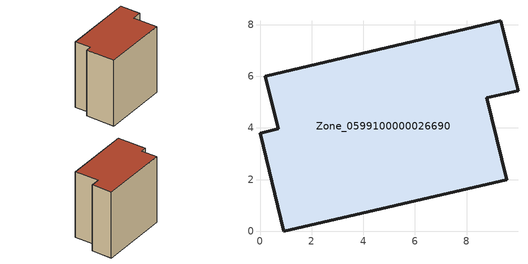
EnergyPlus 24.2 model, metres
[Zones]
Zone_0599100000026690
 floor ground (C_G): 0,3.8 0.7,3.97 0.2,6.01 9.33,8.15 9.99,5.45 8.79,5.16 9.56,2 0.93,0 z0
 wall outside (C_F): 0.7,3.97 0,3.8 0.93,0 9.56,2 8.79,5.16 9.99,5.45 9.33,8.15 0.2,6.01 0.7,3.97 z0:9.39
 roof outside (C_R): 9.33,8.15 0.2,6.01 0.7,3.97 0,3.8 0.93,0 9.56,2 8.79,5.16 9.99,5.45 z9.39
[BUILDING]
Pand.0599100000026690: North Axis=0; Terrain=City; Loads Convergence Tolerance Value=0.04; Temperature Convergence Tolerance Value=0.4; Solar Distribution=FullExterior; Maximum Number of Warmup Days=25; Minimum Number of Warmup Days=1
[Site:Location]
Rotterdam.The.Hague.AP_ZH_NLD Design_Conditions: Latitude=51.96; Longitude=4.45; Time Zone=1; Elevation=-4.5
[SITE:GROUNDTEMPERATURE:BUILDINGSURFACE]
18, 18, 18, 18, 18, 18, 18, 18, 18, 18, 18, 18
[MATERIAL] Thermal Absorptance=0.9; Solar Absorptance=0.7; Visible Absorptance=0.7
Name | Roughness | Thickness | Conductivity | Density | Specific Heat
G.TI.1946 | MediumSmooth | 0.15 | 1 | 540 | 1210
F.TI.1946 | Rough | 0.3 | 0.857143 | 1920 | 840
R.TI.1946 | MediumRough | 0.2 | 0.1 | 1500 | 1000
[CONSTRUCTION]
C_G: G.TI.1946
C_F: F.TI.1946
C_R: R.TI.1946
[ZONE]
Zone_0599100000026690: Type=1; Multiplier=1; Ceiling Height=Autocalculate; Volume=Autocalculate; Floor Area=autocalculate; Part of Total Floor Area=Yes
[ZONEINFILTRATION:DESIGNFLOWRATE]
Infil_Zone_0599100000026690: Zone or ZoneList or Space or SpaceList=Zone_0599100000026690; Schedule=AlwaysOn; Design Flow Rate Calculation Method=Flow/Area; Flow Rate per Floor Area=0.003; Constant Term Coefficient=1; Temperature Term Coefficient=0; Velocity Term Coefficient=0; Velocity Squared Term Coefficient=0
[HVACTEMPLATE:ZONE:IDEALLOADSAIRSYSTEM]
Zone_0599100000026690: Maximum Heating Supply Air Temperature=50; Minimum Cooling Supply Air Temperature=13; Maximum Heating Supply Air Humidity Ratio=0.0156; Minimum Cooling Supply Air Humidity Ratio=0.0077; Heating Limit=NoLimit; Cooling Limit=NoLimit; Dehumidification Control Type=ConstantSensibleHeatRatio; Cooling Sensible Heat Ratio=0.7; Dehumidification Setpoint=60; Humidification Control Type=None; Humidification Setpoint=30; Outdoor Air Method=None; Outdoor Air Flow Rate per Person=0.00944; Outdoor Air Flow Rate per Zone Floor Area=0; Outdoor Air Flow Rate per Zone=0; Demand Controlled Ventilation Type=None; Outdoor Air Economizer Type=NoEconomizer; Heat Recovery Type=None; Sensible Heat Recovery Effectiveness=0.7; Latent Heat Recovery Effectiveness=0.65
[ZONECONTROL:THERMOSTAT]
ThermostatControl_Zone_0599100000026690: Zone or ZoneList=Zone_0599100000026690; Control Type Schedule=DualSetpointControlType; Control 1=Thermostat_Zone_0599100000026690; Temperature Difference Between Cutout And Setpoint=0
[THERMOSTATSETPOINT:DUALSETPOINT]
Thermostat_Zone_0599100000026690: Heating Setpoint Temperature Schedule=HeatingSetpoint_Zone_0599100000026690; Cooling Setpoint Temperature Schedule=CoolingSetpoint_Zone_0599100000026690
[SCHEDULE:COMPACT]
HeatingSetpoint_Zone_0599100000026690: Through: 12/31, For: AllDays, Until: 24:00, 21
CoolingSetpoint_Zone_0599100000026690: Through: 12/31, For: AllDays, Until: 24:00, 24
DualSetpointControlType: Through: 12/31, For: AllDays, Until: 24:00, 4
AlwaysOn: Through: 12/31, For: AllDays, Until: 24:00, 1
